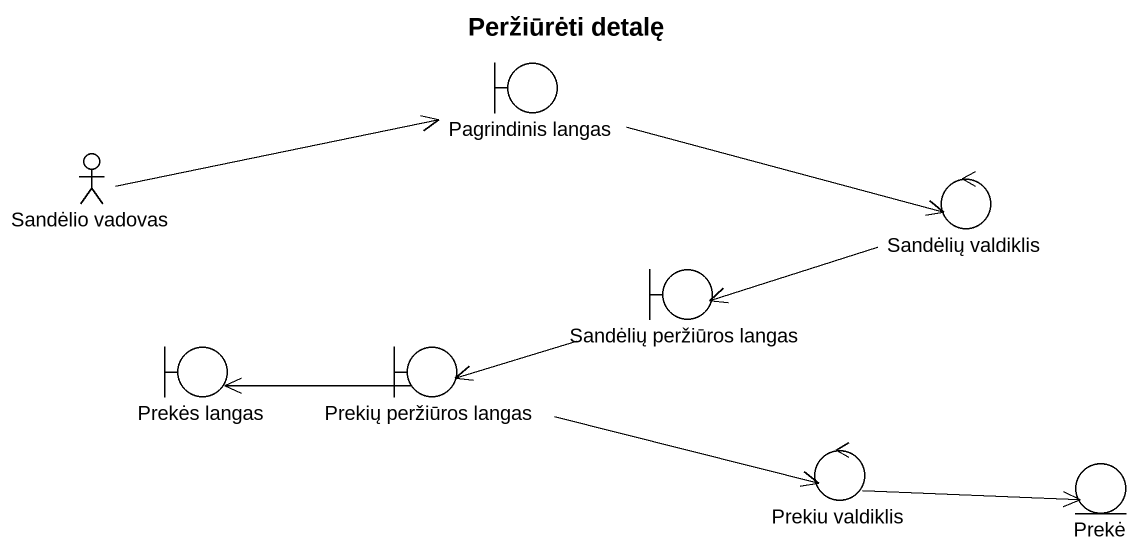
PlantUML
@startuml
title Peržiūrėti detalę
boundary "Pagrindinis langas" as Pagrindinis_langas
actor "Sandėlio vadovas" as Sandėlio_vadovas
control "Sandėlių valdiklis" as Sandėlių_valdiklis
boundary "Sandėlių peržiūros langas" as Sandėlių_peržiūros_langas
boundary "Prekės langas" as Prekės_langas
boundary "Prekių peržiūros langas" as Prekių_peržiūros_langas
control "Prekiu valdiklis" as Prekiu_valdiklis
entity Prekė
Pagrindinis_langas -right-> Sandėlių_valdiklis
Sandėlio_vadovas -right-> Pagrindinis_langas
Sandėlių_valdiklis -left-> Sandėlių_peržiūros_langas
Sandėlių_peržiūros_langas -left-> Prekių_peržiūros_langas
Prekių_peržiūros_langas -left-> Prekės_langas
Prekių_peržiūros_langas -right-> Prekiu_valdiklis
Prekiu_valdiklis -right-> Prekė
@enduml
